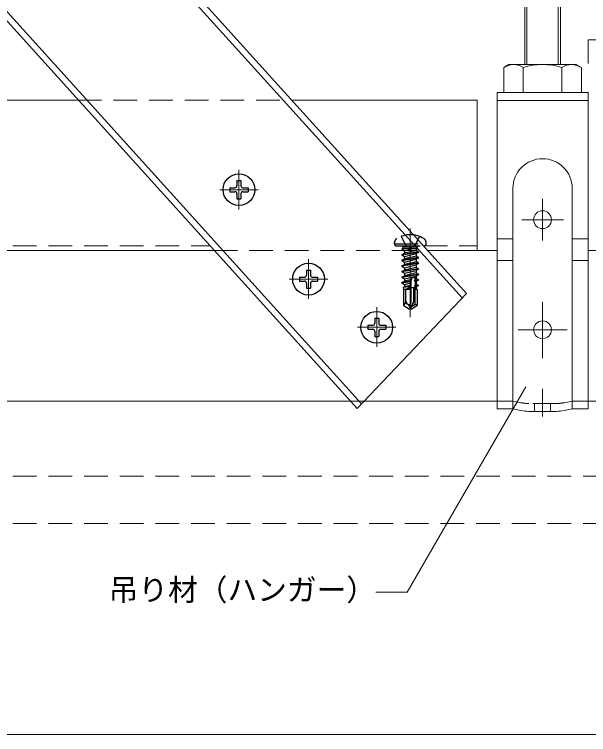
# Model space of a CAD drawing. Units: millimetres on the paper, with parts at other scales. Extents: x -195 to 195, y -140 to 138.
# Drawn here: x 115.66 to 144.67, y 67.28 to 103.65 of the extents above; entities that cross this region are included whole.
import ezdxf
from ezdxf.enums import TextEntityAlignment as Align

# ---------------------------------------------------------------- set-up
doc = ezdxf.new("R2010")
doc.units = ezdxf.units.MM
for name, pattern in [('CHAIN1', [8, 5, -1, 1, -1]), ('CHAIN2', [12, 9, -1, 1, -1]), ('DASHED1', [1.8, 1.2, -0.6]), ('DOUBLE_CHAIN1', [8.8, 5, -1, 0.6, -0.6, 0.6, -1])]:
    doc.linetypes.add(name, pattern=pattern)
for name, color, linetype, lineweight in [('3-0_中心線', 4, 'CHAIN1', 9), ('3-1_吊り材', 7, 'Continuous', 18), ('3-2_野縁受け', 3, 'Continuous', 18), ('3-4_ブレース・補強材', 4, 'Continuous', 9), ('3-5_寸法', 4, 'Continuous', 9), ('3-6_文字', 7, 'Continuous', 18), ('3-B_補強金具・金具・その他', 3, 'Continuous', 18), ('3-C_ビス・アンカーボルト・強調図形', 2, 'DASHED1', 25), ('3-D_パネル', 4, 'DASHED1', 9), ('F-2_野縁受け', 3, 'Continuous', 18)]:
    doc.layers.add(name, color=color, linetype=linetype, lineweight=lineweight)
doc.styles.add('ＭＳ ゴシック', font='')
doc.styles.get('ＭＳ ゴシック').set_extended_font_data('MS Gothic')

msp = doc.modelspace()

# ---------------------------------------------------------------- linework, layer by layer
at = {"layer": '3-0_中心線'}
for p, q in [((127.003, 93.808), (127.003, 95.808)), ((126.033, 94.801), (127.972, 94.801)), ((142.34, 94.336), (142.34, 92.236)), ((141.29, 93.286), (143.39, 93.286)), ((130.518, 89.289), (130.518, 91.29)), ((129.548, 90.283), (131.487, 90.283)), ((142.34, 89.124), (142.34, 86.301)), ((133.967, 86.861), (133.967, 88.862)), ((132.998, 87.854), (134.937, 87.854)), ((142.34, 84.742), (142.34, 83.346))]:
    msp.add_line(p, q, dxfattribs=at)
at = {"layer": '3-0_中心線', "lineweight": 18}
msp.add_line((135.658, 92.841), (135.658, 88.363), dxfattribs=at)
at = {"layer": '3-0_中心線', "linetype": 'CHAIN2'}
msp.add_line((141.108, 87.727), (143.575, 87.727), dxfattribs=at)
at = {"layer": '3-1_吊り材'}
for p, q in [((141.44, 114.583), (141.44, 101.125)), ((143.24, 114.583), (143.24, 101.125)), ((140.643, 101.125), (140.38, 100.974)), ((140.643, 101.125), (144.038, 101.125)), ((144.038, 101.125), (144.3, 100.974)), ((140.38, 100.505), (140.38, 100.974)), ((141.36, 100.505), (141.36, 100.974)), ((143.32, 100.505), (143.32, 100.974)), ((144.3, 100.505), (144.3, 100.974)), ((140.38, 99.71), (140.38, 100.505)), ((141.36, 99.71), (141.36, 100.505)), ((143.32, 99.71), (143.32, 100.505)), ((144.3, 99.71), (144.3, 100.505)), ((140.04, 99.71), (140.04, 94.928)), ((140.04, 99.71), (140.04, 94.739)), ((140.04, 99.71), (144.64, 99.71)), ((140.04, 99.71), (140.04, 83.727)), ((144.64, 99.71), (144.64, 83.727)), ((140.04, 99.31), (144.64, 99.31)), ((140.84, 94.867), (140.84, 83.724)), ((143.84, 94.867), (143.84, 83.724)), ((140.04, 92.322), (140.84, 92.322)), ((143.84, 92.322), (144.64, 92.322)), ((140.04, 91.222), (140.84, 91.222)), ((143.84, 91.222), (144.64, 91.222)), ((140.04, 83.727), (140.84, 83.727)), ((141.246, 83.645), (140.84, 83.727)), ((143.435, 83.645), (143.84, 83.727)), ((143.84, 83.727), (144.64, 83.727)), ((143.042, 83.607), (141.638, 83.607))]:
    msp.add_line(p, q, dxfattribs=at)
at = {"layer": '3-1_吊り材', "linetype": 'DOUBLE_CHAIN1'}
for p, q in [((141.553, 101.125), (141.553, 114.583)), ((143.128, 114.583), (143.128, 101.125))]:
    msp.add_line(p, q, dxfattribs=at)
at = {"layer": '3-1_吊り材', "linetype": 'DASHED1'}
for p, q in [((140.04, 84.127), (140.84, 84.127)), ((141.249, 84.045), (140.84, 84.127)), ((143.439, 84.045), (143.844, 84.127)), ((143.84, 84.127), (144.64, 84.127)), ((143.044, 84.006), (141.642, 84.006)), ((141.94, 84.006), (141.94, 83.607)), ((142.74, 84.006), (142.74, 83.607))]:
    msp.add_line(p, q, dxfattribs=at)
at = {"layer": '3-1_吊り材'}
for centre in [(142.34, 93.286), (142.34, 87.727)]:
    msp.add_circle(centre, 0.45, dxfattribs=at)
for centre, radius, start, end in [((141.021, 99.771), 1.363, 96.3429, 118.0413), ((140.837, 100.15), 0.976, 57.5712, 88.0446), ((142.34, 97.882), 3.243, 72.412, 107.588), ((143.844, 100.15), 0.976, 91.9554, 122.4288), ((143.66, 99.771), 1.363, 61.9587, 83.6571), ((142.34, 94.867), 1.5, 0, 180), ((141.638, 85.607), 2, 258.6901, 270), ((143.042, 85.607), 2, 270, 281.3099)]:
    msp.add_arc(centre, radius, start, end, dxfattribs=at)
at = {"layer": '3-1_吊り材', "linetype": 'DASHED1'}
for centre, start, end in [((141.642, 86.006), 258.6741, 270), ((143.044, 86.006), 270, 281.3913)]:
    msp.add_arc(centre, 2, start, end, dxfattribs=at)
at = {"layer": '3-2_野縁受け'}
for p, q in [((99.386, 91.727), (125.724, 91.727)), ((136.501, 91.727), (140.04, 91.727)), ((144.64, 91.727), (148.18, 91.727)), ((106.291, 84.127), (132.632, 84.127)), ((133.337, 84.127), (140.04, 84.127)), ((151.563, 84.127), (144.64, 84.127))]:
    msp.add_line(p, q, dxfattribs=at)
at = {"layer": '3-2_野縁受け', "linetype": 'DASHED1'}
for p, q in [((125.724, 91.727), (136.501, 91.727)), ((132.632, 84.127), (133.337, 84.127))]:
    msp.add_line(p, q, dxfattribs=at)
at = {"layer": '3-4_ブレース・補強材'}
for p, q in [((105.098, 114.583), (132.976, 83.747)), ((105.529, 114.583), (133.197, 83.979)), ((115.444, 114.583), (138.277, 89.337)), ((115.875, 114.583), (138.503, 89.564)), ((132.976, 83.747), (138.503, 89.564))]:
    msp.add_line(p, q, dxfattribs=at)
at = {"layer": '3-5_寸法'}
msp.add_lwpolyline([(145.592, 102.365), (144.64, 102.365), (144.64, 101.18)], dxfattribs=at)
at = {"layer": '3-6_文字'}
for q in [(141.495, 84.838), (133.923, 74.468)]:
    msp.add_line((135.508, 74.468), q, dxfattribs=at)
at = {"layer": '3-B_補強金具・金具・その他'}
for p, q in [((118.866, 99.327), (99.386, 99.327)), ((139.04, 99.327), (129.642, 99.327)), ((139.04, 91.727), (139.04, 99.327)), ((136.547, 91.727), (139.04, 91.727))]:
    msp.add_line(p, q, dxfattribs=at)
at = {"layer": '3-B_補強金具・金具・その他', "linetype": 'DASHED1'}
for p, q in [((118.866, 99.327), (129.642, 99.327)), ((99.386, 91.967), (125.544, 91.967)), ((136.33, 91.967), (139.04, 91.967))]:
    msp.add_line(p, q, dxfattribs=at)
at = {"layer": '3-C_ビス・アンカーボルト・強調図形', "linetype": 'Continuous'}
for p, q in [((126.903, 95.261), (127.103, 95.261)), ((126.903, 95.261), (126.903, 95.001)), ((127.103, 95.261), (127.103, 95.001)), ((126.543, 94.901), (126.803, 94.901)), ((126.543, 94.901), (126.543, 94.701)), ((126.543, 94.701), (126.803, 94.701)), ((126.903, 94.601), (126.903, 94.341)), ((127.103, 94.601), (127.103, 94.341)), ((127.203, 94.901), (127.463, 94.901)), ((127.203, 94.701), (127.463, 94.701)), ((127.463, 94.901), (127.463, 94.701)), ((126.903, 94.341), (127.103, 94.341)), ((130.418, 90.742), (130.618, 90.742)), ((130.418, 90.742), (130.418, 90.483)), ((130.618, 90.742), (130.618, 90.483)), ((130.058, 90.382), (130.318, 90.382)), ((130.058, 90.382), (130.058, 90.183)), ((130.718, 90.382), (130.978, 90.382)), ((130.978, 90.382), (130.978, 90.183)), ((130.058, 90.183), (130.318, 90.183)), ((130.418, 90.082), (130.418, 89.823)), ((130.618, 90.082), (130.618, 89.823)), ((130.718, 90.183), (130.978, 90.183)), ((130.418, 89.823), (130.618, 89.823)), ((133.867, 88.315), (134.067, 88.315)), ((133.867, 88.315), (133.867, 88.054)), ((134.067, 88.315), (134.067, 88.054)), ((133.507, 87.955), (133.767, 87.955)), ((133.507, 87.955), (133.507, 87.754)), ((133.507, 87.754), (133.767, 87.754)), ((134.167, 87.955), (134.427, 87.955)), ((134.167, 87.754), (134.427, 87.754)), ((134.427, 87.955), (134.427, 87.754)), ((133.867, 87.655), (133.867, 87.394)), ((133.867, 87.394), (134.067, 87.394)), ((134.067, 87.655), (134.067, 87.394))]:
    msp.add_line(p, q, dxfattribs=at)
at = {"layer": '3-C_ビス・アンカーボルト・強調図形'}
for p, q in [((135.198, 92.443), (135.429, 91.98)), ((136.118, 92.443), (135.887, 91.98)), ((134.858, 92.067), (134.858, 92.127)), ((134.858, 92.067), (136.458, 92.067)), ((136.458, 92.067), (136.458, 92.127)), ((134.958, 91.967), (136.358, 91.967)), ((135.238, 91.967), (135.301, 91.904)), ((135.238, 91.802), (135.247, 91.807)), ((135.266, 91.807), (135.238, 91.802)), ((135.393, 91.807), (135.238, 91.782)), ((135.238, 91.802), (135.238, 91.782)), ((135.238, 91.782), (135.358, 91.712)), ((136.06, 91.671), (135.238, 91.52)), ((136.012, 91.807), (135.247, 91.807)), ((136.014, 91.904), (135.301, 91.904)), ((135.304, 91.807), (135.301, 91.904)), ((135.358, 91.712), (135.76, 91.807)), ((135.967, 91.725), (135.358, 91.589)), ((135.658, 91.858), (135.429, 91.98)), ((135.658, 91.858), (135.887, 91.98)), ((135.958, 91.807), (135.958, 91.725)), ((136.06, 91.671), (135.967, 91.725)), ((136.012, 91.807), (136.014, 91.904)), ((136.078, 91.967), (136.014, 91.904)), ((136.06, 91.671), (136.068, 91.635)), ((135.238, 91.52), (135.358, 91.589)), ((135.238, 91.52), (135.238, 91.5)), ((136.06, 91.385), (135.238, 91.234)), ((135.238, 91.234), (135.358, 91.303)), ((135.358, 91.43), (135.958, 91.571)), ((135.967, 91.439), (135.358, 91.303)), ((136.068, 91.635), (135.958, 91.571)), ((135.958, 91.571), (135.958, 91.439)), ((136.068, 91.349), (135.958, 91.285)), ((136.06, 91.385), (135.967, 91.439)), ((136.06, 91.385), (136.068, 91.349)), ((135.238, 91.234), (135.238, 91.214)), ((136.06, 91.103), (135.238, 90.952)), ((135.238, 90.952), (135.358, 91.021)), ((135.238, 90.952), (135.238, 90.932)), ((135.358, 91.144), (135.958, 91.285)), ((135.967, 91.157), (135.358, 91.021)), ((135.358, 90.862), (135.958, 91.003)), ((135.958, 91.285), (135.958, 91.157)), ((136.068, 91.067), (135.958, 91.003)), ((135.958, 91.003), (135.958, 90.88)), ((136.06, 91.103), (135.967, 91.157)), ((136.06, 91.103), (136.068, 91.067)), ((136.078, 90.811), (135.238, 90.67)), ((135.238, 90.67), (135.358, 90.739)), ((135.238, 90.67), (135.238, 90.65)), ((135.958, 90.88), (135.358, 90.739)), ((135.358, 90.862), (135.358, 90.739)), ((135.358, 90.58), (135.958, 90.721)), ((135.958, 90.598), (135.358, 90.457)), ((135.358, 90.58), (135.358, 90.457)), ((136.078, 90.811), (135.958, 90.88)), ((136.078, 90.791), (135.958, 90.721)), ((135.958, 90.721), (135.958, 90.598)), ((136.078, 90.529), (135.958, 90.598)), ((136.078, 90.811), (136.078, 90.791)), ((136.078, 90.529), (135.238, 90.388)), ((135.238, 90.388), (135.358, 90.457)), ((135.238, 90.388), (135.238, 90.368)), ((135.358, 90.298), (135.958, 90.439)), ((135.358, 90.298), (135.358, 90.175)), ((135.727, 90.262), (135.358, 90.175)), ((135.594, 89.767), (135.745, 90.326)), ((135.727, 90.262), (135.663, 90.177)), ((135.911, 90.305), (135.876, 90.213)), ((136.078, 90.247), (135.876, 90.213)), ((135.877, 90.193), (135.876, 90.213)), ((136.078, 90.227), (135.877, 90.193)), ((135.911, 90.305), (135.909, 90.354)), ((135.958, 90.316), (135.911, 90.305)), ((136.078, 90.509), (135.958, 90.439)), ((135.958, 90.439), (135.958, 90.316)), ((136.078, 90.247), (135.958, 90.316)), ((136.078, 90.227), (135.958, 90.157)), ((136.078, 90.529), (136.078, 90.509)), ((136.078, 90.247), (136.078, 90.227)), ((135.663, 90.177), (135.238, 90.106)), ((135.238, 90.106), (135.358, 90.175)), ((135.238, 90.106), (135.238, 90.086)), ((135.589, 89.902), (135.293, 89.855)), ((135.293, 89.855), (135.358, 89.893)), ((135.293, 89.855), (135.318, 89.767)), ((135.358, 90.016), (135.682, 90.092)), ((135.358, 90.016), (135.358, 89.893)), ((135.646, 89.961), (135.358, 89.893)), ((135.565, 89.812), (135.589, 89.902)), ((135.646, 89.961), (135.589, 89.902)), ((135.621, 89.867), (135.936, 89.867)), ((135.657, 90.156), (135.663, 90.177)), ((135.658, 90.156), (135.682, 90.092)), ((135.698, 89.1), (135.698, 90.153)), ((135.838, 89.148), (135.838, 89.867)), ((135.877, 90.193), (135.92, 90.148)), ((135.927, 90.026), (135.891, 89.95)), ((136.057, 89.976), (135.891, 89.95)), ((135.894, 89.889), (135.891, 89.95)), ((136.042, 89.924), (135.894, 89.889)), ((135.894, 89.889), (135.935, 89.87)), ((135.898, 89.023), (135.898, 89.867)), ((135.92, 90.148), (135.958, 90.157)), ((135.927, 90.026), (135.92, 90.148)), ((135.958, 90.034), (135.927, 90.026)), ((135.935, 89.87), (135.958, 89.875)), ((135.941, 89.767), (135.935, 89.87)), ((135.958, 90.157), (135.958, 90.034)), ((136.057, 89.976), (135.958, 90.034)), ((136.042, 89.924), (135.958, 89.875)), ((135.958, 89.875), (135.958, 89.767)), ((136.057, 89.976), (136.042, 89.924)), ((135.318, 89.767), (135.318, 88.971)), ((135.594, 89.767), (135.318, 89.767)), ((135.565, 89.812), (135.37, 89.767)), ((135.438, 89.178), (135.438, 89.767)), ((135.497, 89.767), (135.6, 89.791)), ((135.565, 89.812), (135.6, 89.791)), ((135.998, 89.767), (135.941, 89.767)), ((135.998, 89.767), (135.998, 88.971)), ((135.838, 89.148), (135.676, 88.867)), ((135.368, 89.017), (135.318, 88.971)), ((135.516, 89.027), (135.53, 89.017)), ((135.638, 88.855), (135.658, 88.767)), ((135.676, 88.867), (135.658, 88.767)), ((135.658, 88.767), (135.73, 88.783)), ((135.668, 89.048), (135.698, 89.1)), ((135.676, 88.867), (135.898, 89.023)), ((135.73, 88.783), (135.676, 88.867)), ((135.73, 88.783), (135.998, 88.971)), ((135.898, 89.023), (135.998, 88.971))]:
    msp.add_line(p, q, dxfattribs=at)
for points in [[(135.349, 91.717), (135.358, 91.593), (135.358, 91.589)], [(136.068, 91.635), (135.238, 91.5), (135.358, 91.43)], [(136.068, 91.349), (135.238, 91.214), (135.358, 91.144)], [(135.349, 91.431), (135.358, 91.307), (135.358, 91.303)], [(136.068, 91.067), (135.238, 90.932), (135.358, 90.862)], [(135.349, 91.149), (135.358, 91.025), (135.358, 91.021)], [(136.078, 90.791), (135.238, 90.65), (135.358, 90.58)], [(136.078, 90.509), (135.238, 90.368), (135.358, 90.298)], [(135.658, 90.156), (135.238, 90.086), (135.358, 90.016)], [(135.318, 88.971), (135.586, 88.783), (135.658, 88.767)]]:
    msp.add_lwpolyline(points, dxfattribs=at)
at = {"layer": '3-C_ビス・アンカーボルト・強調図形', "linetype": 'Continuous'}
for centre in [(127.003, 94.801), (130.518, 90.283), (133.967, 87.854)]:
    msp.add_circle(centre, 0.8, dxfattribs=at)
for centre, start, end in [((126.803, 95.001), 270, 0), ((127.203, 95.001), 180, 270), ((126.803, 94.601), 0, 90), ((127.203, 94.601), 90, 180), ((130.318, 90.483), 270, 0), ((130.718, 90.483), 180, 270), ((130.318, 90.082), 0, 90), ((130.718, 90.082), 90, 180), ((133.767, 88.054), 270, 0), ((134.167, 88.054), 180, 270), ((133.767, 87.655), 0, 90), ((134.167, 87.655), 90, 180)]:
    msp.add_arc(centre, 0.1, start, end, dxfattribs=at)
at = {"layer": '3-C_ビス・アンカーボルト・強調図形'}
for centre, radius, start, end in [((135.658, 91.227), 1.3, 58.1092, 121.8908), ((135.098, 92.127), 0.24, 121.8908, 180), ((134.958, 92.067), 0.1, 180, 270), ((136.218, 92.127), 0.24, 0, 58.1092), ((136.358, 92.067), 0.1, 270, 0), ((135.848, 90.217), 0.15, 66.0793, 133.5446), ((135.218, 89.178), 0.22, 312.8457, 0), ((135.622, 89.178), 0.184, 180, 235), ((135.448, 88.93), 0.119, 55, 132.8457), ((135.585, 89.096), 0.0958, 235, 330), ((135.376, 88.797), 0.269, 12.5, 55), ((135.901, 88.913), 0.269, 150, 192.5)]:
    msp.add_arc(centre, radius, start, end, dxfattribs=at)
at = {"layer": '3-D_パネル'}
for p, q in [((99.386, 80.341), (186.154, 80.341)), ((99.386, 77.941), (186.154, 77.941))]:
    msp.add_line(p, q, dxfattribs=at)
at = {"layer": 'F-2_野縁受け'}
msp.add_line((2.29, 67.282), (191.29, 67.282), dxfattribs=at)

# ---------------------------------------------------------------- texts
at = {"layer": '3-6_文字', "style": 'ＭＳ ゴシック'}
msp.add_text('吊り材（ハンガー）', height=1.1, dxfattribs=at).set_placement((120.423, 73.718), align=Align.BOTTOM_LEFT)

doc.saveas('drawing.dxf')
